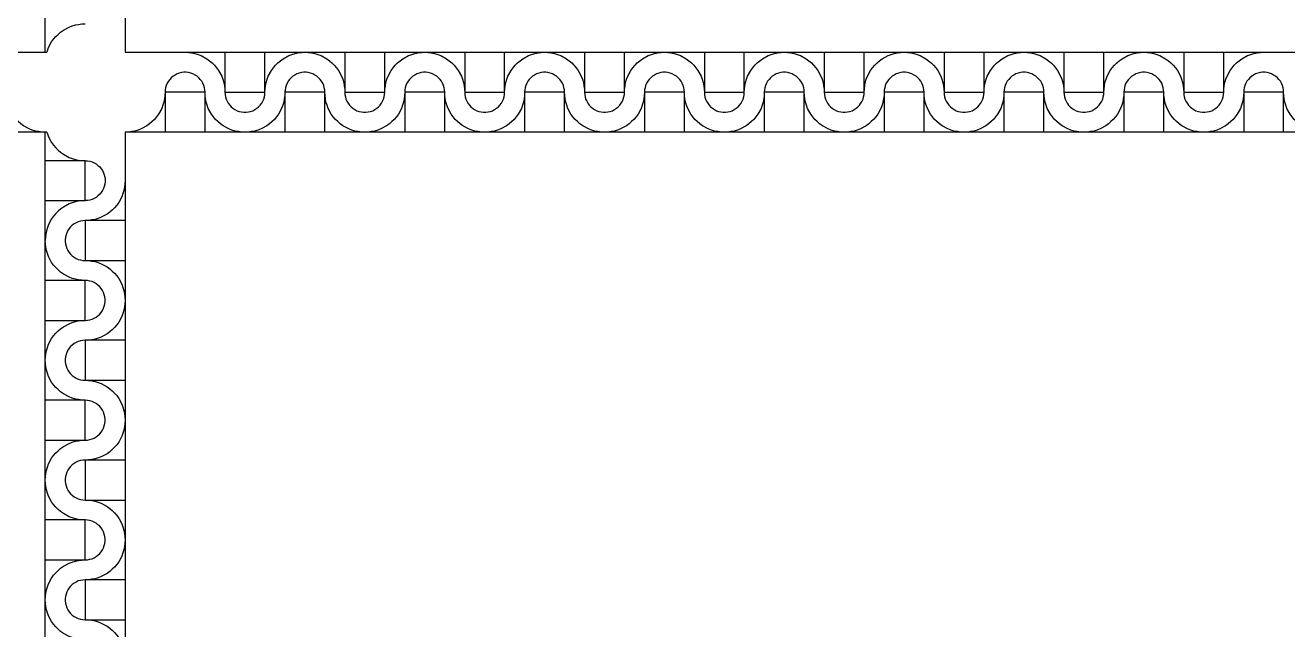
# Model space of a CAD drawing. Extents: x 190.8 to 267.1, y 124 to 174.8.
# Drawn here: x 228.85 to 231.062, y 153.938 to 154.998 of the extents above; entities that cross this region are included whole.
import ezdxf

# ---------------------------------------------------------------- set-up
doc = ezdxf.new("R2010")
doc.units = 0
doc.header["$MEASUREMENT"] = 0

msp = doc.modelspace()

# ---------------------------------------------------------------- linework, layer by layer
for p, q in [((226.7846, 154.9506), (228.8875, 154.9506)), ((229.0246, 154.9506), (231.1275, 154.9506))]:
    msp.add_line(p, q)
for points in [[(228.8846, 154.9506), (228.8846, 157.0106)], [(231.1275, 157.0106), (229.0246, 157.0106), (229.0246, 154.9506)], [(228.8875, 154.9506), (228.8884, 154.9533), (228.8904, 154.9588), (228.8959, 154.9688), (228.8994, 154.9736), (228.9031, 154.9781), (228.9071, 154.9821), (228.9116, 154.9858), (228.9164, 154.9893), (228.9264, 154.9948), (228.9319, 154.9968), (228.9374, 154.9986), (228.9431, 154.9996), (228.9489, 155.0003), (228.9546, 155.0006)], [(229.1296, 154.9506), (229.1354, 154.9503), (229.1411, 154.9496), (229.1469, 154.9486), (229.1524, 154.9468), (229.1579, 154.9448), (229.1679, 154.9393), (229.1726, 154.9358), (229.1771, 154.9321), (229.1811, 154.9281), (229.1849, 154.9236), (229.1884, 154.9188), (229.1939, 154.9088), (229.1959, 154.9033), (229.1976, 154.8978), (229.1986, 154.8921), (229.1994, 154.8863), (229.1996, 154.8806)], [(229.1996, 154.9506), (229.1996, 154.8806), (229.2696, 154.8806), (229.2696, 154.9506)], [(229.2696, 154.8806), (229.2699, 154.8863), (229.2706, 154.8921), (229.2716, 154.8978), (229.2734, 154.9033), (229.2754, 154.9088), (229.2809, 154.9188), (229.2844, 154.9236), (229.2881, 154.9281), (229.2921, 154.9321), (229.2966, 154.9358), (229.3014, 154.9393), (229.3114, 154.9448), (229.3169, 154.9468), (229.3224, 154.9486), (229.3281, 154.9496), (229.3339, 154.9503), (229.3396, 154.9506)], [(229.3396, 154.9506), (229.3454, 154.9503), (229.3511, 154.9496), (229.3569, 154.9486), (229.3624, 154.9468), (229.3679, 154.9448), (229.3779, 154.9393), (229.3826, 154.9358), (229.3871, 154.9321), (229.3911, 154.9281), (229.3949, 154.9236), (229.3984, 154.9188), (229.4039, 154.9088), (229.4059, 154.9033), (229.4076, 154.8978), (229.4086, 154.8921), (229.4094, 154.8863), (229.4096, 154.8806)], [(229.4096, 154.9506), (229.4096, 154.8806), (229.4796, 154.8806), (229.4796, 154.9506)], [(229.4796, 154.8806), (229.4799, 154.8863), (229.4806, 154.8921), (229.4816, 154.8978), (229.4834, 154.9033), (229.4854, 154.9088), (229.4909, 154.9188), (229.4944, 154.9236), (229.4981, 154.9281), (229.5021, 154.9321), (229.5066, 154.9358), (229.5114, 154.9393), (229.5214, 154.9448), (229.5269, 154.9468), (229.5324, 154.9486), (229.5381, 154.9496), (229.5439, 154.9503), (229.5496, 154.9506)], [(229.5496, 154.9506), (229.5554, 154.9503), (229.5611, 154.9496), (229.5669, 154.9486), (229.5724, 154.9468), (229.5779, 154.9448), (229.5879, 154.9393), (229.5926, 154.9358), (229.5971, 154.9321), (229.6011, 154.9281), (229.6049, 154.9236), (229.6084, 154.9188), (229.6139, 154.9088), (229.6159, 154.9033), (229.6176, 154.8978), (229.6186, 154.8921), (229.6194, 154.8863), (229.6196, 154.8806)], [(229.6196, 154.9506), (229.6196, 154.8806), (229.6896, 154.8806), (229.6896, 154.9506)], [(229.6896, 154.8806), (229.6899, 154.8863), (229.6906, 154.8921), (229.6916, 154.8978), (229.6934, 154.9033), (229.6954, 154.9088), (229.7009, 154.9188), (229.7044, 154.9236), (229.7081, 154.9281), (229.7121, 154.9321), (229.7166, 154.9358), (229.7214, 154.9393), (229.7314, 154.9448), (229.7369, 154.9468), (229.7424, 154.9486), (229.7481, 154.9496), (229.7539, 154.9503), (229.7596, 154.9506)], [(229.7596, 154.9506), (229.7654, 154.9503), (229.7711, 154.9496), (229.7769, 154.9486), (229.7824, 154.9468), (229.7879, 154.9448), (229.7979, 154.9393), (229.8026, 154.9358), (229.8071, 154.9321), (229.8111, 154.9281), (229.8149, 154.9236), (229.8184, 154.9188), (229.8239, 154.9088), (229.8259, 154.9033), (229.8276, 154.8978), (229.8286, 154.8921), (229.8294, 154.8863), (229.8296, 154.8806)], [(229.8296, 154.9506), (229.8296, 154.8806), (229.8996, 154.8806), (229.8996, 154.9506)], [(229.8996, 154.8806), (229.8999, 154.8863), (229.9006, 154.8921), (229.9016, 154.8978), (229.9034, 154.9033), (229.9054, 154.9088), (229.9109, 154.9188), (229.9144, 154.9236), (229.9181, 154.9281), (229.9221, 154.9321), (229.9266, 154.9358), (229.9314, 154.9393), (229.9414, 154.9448), (229.9469, 154.9468), (229.9524, 154.9486), (229.9581, 154.9496), (229.9639, 154.9503), (229.9696, 154.9506)], [(229.9696, 154.9506), (229.9754, 154.9503), (229.9811, 154.9496), (229.9869, 154.9486), (229.9924, 154.9468), (229.9979, 154.9448), (230.0079, 154.9393), (230.0126, 154.9358), (230.0171, 154.9321), (230.0211, 154.9281), (230.0249, 154.9236), (230.0284, 154.9188), (230.0339, 154.9088), (230.0359, 154.9033), (230.0376, 154.8978), (230.0386, 154.8921), (230.0394, 154.8863), (230.0396, 154.8806)], [(230.0396, 154.9506), (230.0396, 154.8806), (230.1096, 154.8806), (230.1096, 154.9506)], [(230.1096, 154.8806), (230.1099, 154.8863), (230.1106, 154.8921), (230.1116, 154.8978), (230.1134, 154.9033), (230.1154, 154.9088), (230.1209, 154.9188), (230.1244, 154.9236), (230.1281, 154.9281), (230.1321, 154.9321), (230.1366, 154.9358), (230.1414, 154.9393), (230.1514, 154.9448), (230.1569, 154.9468), (230.1624, 154.9486), (230.1681, 154.9496), (230.1739, 154.9503), (230.1796, 154.9506)], [(230.1796, 154.9506), (230.1854, 154.9503), (230.1911, 154.9496), (230.1969, 154.9486), (230.2024, 154.9468), (230.2079, 154.9448), (230.2179, 154.9393), (230.2226, 154.9358), (230.2271, 154.9321), (230.2311, 154.9281), (230.2349, 154.9236), (230.2384, 154.9188), (230.2439, 154.9088), (230.2459, 154.9033), (230.2476, 154.8978), (230.2486, 154.8921), (230.2494, 154.8863), (230.2496, 154.8806)], [(230.2496, 154.9506), (230.2496, 154.8806), (230.3196, 154.8806), (230.3196, 154.9506)], [(230.3196, 154.8806), (230.3199, 154.8863), (230.3206, 154.8921), (230.3216, 154.8978), (230.3234, 154.9033), (230.3254, 154.9088), (230.3309, 154.9188), (230.3344, 154.9236), (230.3381, 154.9281), (230.3421, 154.9321), (230.3466, 154.9358), (230.3514, 154.9393), (230.3614, 154.9448), (230.3669, 154.9468), (230.3724, 154.9486), (230.3781, 154.9496), (230.3839, 154.9503), (230.3896, 154.9506)], [(230.3896, 154.9506), (230.3954, 154.9503), (230.4011, 154.9496), (230.4069, 154.9486), (230.4124, 154.9468), (230.4179, 154.9448), (230.4279, 154.9393), (230.4326, 154.9358), (230.4371, 154.9321), (230.4411, 154.9281), (230.4449, 154.9236), (230.4484, 154.9188), (230.4539, 154.9088), (230.4559, 154.9033), (230.4576, 154.8978), (230.4586, 154.8921), (230.4594, 154.8863), (230.4596, 154.8806)], [(230.4596, 154.9506), (230.4596, 154.8806), (230.5296, 154.8806), (230.5296, 154.9506)], [(230.5296, 154.8806), (230.5299, 154.8863), (230.5306, 154.8921), (230.5316, 154.8978), (230.5334, 154.9033), (230.5354, 154.9088), (230.5409, 154.9188), (230.5444, 154.9236), (230.5481, 154.9281), (230.5521, 154.9321), (230.5566, 154.9358), (230.5614, 154.9393), (230.5714, 154.9448), (230.5769, 154.9468), (230.5824, 154.9486), (230.5881, 154.9496), (230.5939, 154.9503), (230.5996, 154.9506)], [(230.5996, 154.9506), (230.6054, 154.9503), (230.6111, 154.9496), (230.6169, 154.9486), (230.6224, 154.9468), (230.6279, 154.9448), (230.6379, 154.9393), (230.6426, 154.9358), (230.6471, 154.9321), (230.6511, 154.9281), (230.6549, 154.9236), (230.6584, 154.9188), (230.6639, 154.9088), (230.6659, 154.9033), (230.6676, 154.8978), (230.6686, 154.8921), (230.6694, 154.8863), (230.6696, 154.8806)], [(230.6696, 154.9506), (230.6696, 154.8806), (230.7396, 154.8806), (230.7396, 154.9506)], [(230.7396, 154.8806), (230.7399, 154.8863), (230.7406, 154.8921), (230.7416, 154.8978), (230.7434, 154.9033), (230.7454, 154.9088), (230.7509, 154.9188), (230.7544, 154.9236), (230.7581, 154.9281), (230.7621, 154.9321), (230.7666, 154.9358), (230.7714, 154.9393), (230.7814, 154.9448), (230.7869, 154.9468), (230.7924, 154.9486), (230.7981, 154.9496), (230.8039, 154.9503), (230.8096, 154.9506)], [(230.8096, 154.9506), (230.8154, 154.9503), (230.8211, 154.9496), (230.8269, 154.9486), (230.8324, 154.9468), (230.8379, 154.9448), (230.8479, 154.9393), (230.8526, 154.9358), (230.8571, 154.9321), (230.8611, 154.9281), (230.8649, 154.9236), (230.8684, 154.9188), (230.8739, 154.9088), (230.8759, 154.9033), (230.8776, 154.8978), (230.8786, 154.8921), (230.8794, 154.8863), (230.8796, 154.8806)], [(230.8796, 154.9506), (230.8796, 154.8806), (230.9496, 154.8806), (230.9496, 154.9506)], [(230.9496, 154.8806), (230.9499, 154.8863), (230.9506, 154.8921), (230.9516, 154.8978), (230.9534, 154.9033), (230.9554, 154.9088), (230.9609, 154.9188), (230.9644, 154.9236), (230.9681, 154.9281), (230.9721, 154.9321), (230.9766, 154.9358), (230.9814, 154.9393), (230.9914, 154.9448), (230.9969, 154.9468), (231.0024, 154.9486), (231.0081, 154.9496), (231.0139, 154.9503), (231.0196, 154.9506)], [(229.1646, 154.8806), (229.1644, 154.8846), (229.1636, 154.8886), (229.1626, 154.8926), (229.1609, 154.8963), (229.1589, 154.8998), (229.1564, 154.9031), (229.1536, 154.9061), (229.1506, 154.9086), (229.1471, 154.9108), (229.1434, 154.9128), (229.1396, 154.9141), (229.1356, 154.9151), (229.1316, 154.9156), (229.1276, 154.9156), (229.1236, 154.9151), (229.1196, 154.9141), (229.1156, 154.9128), (229.1121, 154.9108), (229.1086, 154.9086), (229.1056, 154.9061), (229.1029, 154.9031), (229.1004, 154.8998), (229.0984, 154.8963), (229.0966, 154.8926), (229.0956, 154.8886), (229.0949, 154.8846), (229.0946, 154.8806)], [(229.3746, 154.8806), (229.3744, 154.8846), (229.3736, 154.8886), (229.3726, 154.8926), (229.3709, 154.8963), (229.3689, 154.8998), (229.3664, 154.9031), (229.3636, 154.9061), (229.3606, 154.9086), (229.3571, 154.9108), (229.3534, 154.9128), (229.3496, 154.9141), (229.3456, 154.9151), (229.3416, 154.9156), (229.3376, 154.9156), (229.3336, 154.9151), (229.3296, 154.9141), (229.3256, 154.9128), (229.3221, 154.9108), (229.3186, 154.9086), (229.3156, 154.9061), (229.3129, 154.9031), (229.3104, 154.8998), (229.3084, 154.8963), (229.3066, 154.8926), (229.3056, 154.8886), (229.3049, 154.8846), (229.3046, 154.8806)], [(229.5846, 154.8806), (229.5844, 154.8846), (229.5836, 154.8886), (229.5826, 154.8926), (229.5809, 154.8963), (229.5789, 154.8998), (229.5764, 154.9031), (229.5736, 154.9061), (229.5706, 154.9086), (229.5671, 154.9108), (229.5634, 154.9128), (229.5596, 154.9141), (229.5556, 154.9151), (229.5516, 154.9156), (229.5476, 154.9156), (229.5436, 154.9151), (229.5396, 154.9141), (229.5356, 154.9128), (229.5321, 154.9108), (229.5286, 154.9086), (229.5256, 154.9061), (229.5229, 154.9031), (229.5204, 154.8998), (229.5184, 154.8963), (229.5166, 154.8926), (229.5156, 154.8886), (229.5149, 154.8846), (229.5146, 154.8806)], [(229.7946, 154.8806), (229.7944, 154.8846), (229.7936, 154.8886), (229.7926, 154.8926), (229.7909, 154.8963), (229.7889, 154.8998), (229.7864, 154.9031), (229.7836, 154.9061), (229.7806, 154.9086), (229.7771, 154.9108), (229.7734, 154.9128), (229.7696, 154.9141), (229.7656, 154.9151), (229.7616, 154.9156), (229.7576, 154.9156), (229.7536, 154.9151), (229.7496, 154.9141), (229.7456, 154.9128), (229.7421, 154.9108), (229.7386, 154.9086), (229.7356, 154.9061), (229.7329, 154.9031), (229.7304, 154.8998), (229.7284, 154.8963), (229.7266, 154.8926), (229.7256, 154.8886), (229.7249, 154.8846), (229.7246, 154.8806)], [(230.0046, 154.8806), (230.0044, 154.8846), (230.0036, 154.8886), (230.0026, 154.8926), (230.0009, 154.8963), (229.9989, 154.8998), (229.9964, 154.9031), (229.9936, 154.9061), (229.9906, 154.9086), (229.9871, 154.9108), (229.9834, 154.9128), (229.9796, 154.9141), (229.9756, 154.9151), (229.9716, 154.9156), (229.9676, 154.9156), (229.9636, 154.9151), (229.9596, 154.9141), (229.9556, 154.9128), (229.9521, 154.9108), (229.9486, 154.9086), (229.9456, 154.9061), (229.9429, 154.9031), (229.9404, 154.8998), (229.9384, 154.8963), (229.9366, 154.8926), (229.9356, 154.8886), (229.9349, 154.8846), (229.9346, 154.8806)], [(230.2146, 154.8806), (230.2144, 154.8846), (230.2136, 154.8886), (230.2126, 154.8926), (230.2109, 154.8963), (230.2089, 154.8998), (230.2064, 154.9031), (230.2036, 154.9061), (230.2006, 154.9086), (230.1971, 154.9108), (230.1934, 154.9128), (230.1896, 154.9141), (230.1856, 154.9151), (230.1816, 154.9156), (230.1776, 154.9156), (230.1736, 154.9151), (230.1696, 154.9141), (230.1656, 154.9128), (230.1621, 154.9108), (230.1586, 154.9086), (230.1556, 154.9061), (230.1529, 154.9031), (230.1504, 154.8998), (230.1484, 154.8963), (230.1466, 154.8926), (230.1456, 154.8886), (230.1449, 154.8846), (230.1446, 154.8806)], [(230.4246, 154.8806), (230.4244, 154.8846), (230.4236, 154.8886), (230.4226, 154.8926), (230.4209, 154.8963), (230.4189, 154.8998), (230.4164, 154.9031), (230.4136, 154.9061), (230.4106, 154.9086), (230.4071, 154.9108), (230.4034, 154.9128), (230.3996, 154.9141), (230.3956, 154.9151), (230.3916, 154.9156), (230.3876, 154.9156), (230.3836, 154.9151), (230.3796, 154.9141), (230.3756, 154.9128), (230.3721, 154.9108), (230.3686, 154.9086), (230.3656, 154.9061), (230.3629, 154.9031), (230.3604, 154.8998), (230.3584, 154.8963), (230.3566, 154.8926), (230.3556, 154.8886), (230.3549, 154.8846), (230.3546, 154.8806)], [(230.6346, 154.8806), (230.6344, 154.8846), (230.6336, 154.8886), (230.6326, 154.8926), (230.6309, 154.8963), (230.6289, 154.8998), (230.6264, 154.9031), (230.6236, 154.9061), (230.6206, 154.9086), (230.6171, 154.9108), (230.6134, 154.9128), (230.6096, 154.9141), (230.6056, 154.9151), (230.6016, 154.9156), (230.5976, 154.9156), (230.5936, 154.9151), (230.5896, 154.9141), (230.5856, 154.9128), (230.5821, 154.9108), (230.5786, 154.9086), (230.5756, 154.9061), (230.5729, 154.9031), (230.5704, 154.8998), (230.5684, 154.8963), (230.5666, 154.8926), (230.5656, 154.8886), (230.5649, 154.8846), (230.5646, 154.8806)], [(230.8446, 154.8806), (230.8444, 154.8846), (230.8436, 154.8886), (230.8426, 154.8926), (230.8409, 154.8963), (230.8389, 154.8998), (230.8364, 154.9031), (230.8336, 154.9061), (230.8306, 154.9086), (230.8271, 154.9108), (230.8234, 154.9128), (230.8196, 154.9141), (230.8156, 154.9151), (230.8116, 154.9156), (230.8076, 154.9156), (230.8036, 154.9151), (230.7996, 154.9141), (230.7956, 154.9128), (230.7921, 154.9108), (230.7886, 154.9086), (230.7856, 154.9061), (230.7829, 154.9031), (230.7804, 154.8998), (230.7784, 154.8963), (230.7766, 154.8926), (230.7756, 154.8886), (230.7749, 154.8846), (230.7746, 154.8806)], [(231.0546, 154.8806), (231.0544, 154.8846), (231.0536, 154.8886), (231.0526, 154.8926), (231.0509, 154.8963), (231.0489, 154.8998), (231.0464, 154.9031), (231.0436, 154.9061), (231.0406, 154.9086), (231.0371, 154.9108), (231.0334, 154.9128), (231.0296, 154.9141), (231.0256, 154.9151), (231.0216, 154.9156), (231.0176, 154.9156), (231.0136, 154.9151), (231.0096, 154.9141), (231.0056, 154.9128), (231.0021, 154.9108), (230.9986, 154.9086), (230.9956, 154.9061), (230.9929, 154.9031), (230.9904, 154.8998), (230.9884, 154.8963), (230.9866, 154.8926), (230.9856, 154.8886), (230.9849, 154.8846), (230.9846, 154.8806)], [(228.8846, 154.8106), (228.8789, 154.8108), (228.8731, 154.8116), (228.8674, 154.8126), (228.8619, 154.8143), (228.8564, 154.8163), (228.8464, 154.8218), (228.8416, 154.8253), (228.8371, 154.8291), (228.8331, 154.8331), (228.8294, 154.8376), (228.8259, 154.8423), (228.8204, 154.8523), (228.8184, 154.8578), (228.8166, 154.8633), (228.8156, 154.8691), (228.8149, 154.8748), (228.8146, 154.8806)], [(229.0946, 154.8806), (229.0944, 154.8748), (229.0936, 154.8691), (229.0926, 154.8633), (229.0909, 154.8578), (229.0889, 154.8523), (229.0834, 154.8423), (229.0799, 154.8376), (229.0761, 154.8331), (229.0721, 154.8291), (229.0676, 154.8253), (229.0629, 154.8218), (229.0529, 154.8163), (229.0474, 154.8143), (229.0419, 154.8126), (229.0361, 154.8116), (229.0304, 154.8108), (229.0246, 154.8106)], [(229.1646, 154.8106), (229.1646, 154.8806), (229.0946, 154.8806), (229.0946, 154.8106)], [(229.2346, 154.8106), (229.2289, 154.8108), (229.2231, 154.8116), (229.2174, 154.8126), (229.2119, 154.8143), (229.2064, 154.8163), (229.1964, 154.8218), (229.1916, 154.8253), (229.1871, 154.8291), (229.1831, 154.8331), (229.1794, 154.8376), (229.1759, 154.8423), (229.1704, 154.8523), (229.1684, 154.8578), (229.1666, 154.8633), (229.1656, 154.8691), (229.1649, 154.8748), (229.1646, 154.8806)], [(229.1996, 154.8806), (229.1999, 154.8766), (229.2006, 154.8726), (229.2016, 154.8686), (229.2034, 154.8648), (229.2054, 154.8613), (229.2079, 154.8581), (229.2106, 154.8551), (229.2136, 154.8526), (229.2171, 154.8503), (229.2209, 154.8483), (229.2246, 154.8471), (229.2286, 154.8461), (229.2326, 154.8456), (229.2366, 154.8456), (229.2406, 154.8461), (229.2446, 154.8471), (229.2486, 154.8483), (229.2521, 154.8503), (229.2556, 154.8526), (229.2586, 154.8551), (229.2614, 154.8581), (229.2639, 154.8613), (229.2659, 154.8648), (229.2676, 154.8686), (229.2686, 154.8726), (229.2694, 154.8766), (229.2696, 154.8806)], [(229.3046, 154.8806), (229.3044, 154.8748), (229.3036, 154.8691), (229.3026, 154.8633), (229.3009, 154.8578), (229.2989, 154.8523), (229.2934, 154.8423), (229.2899, 154.8376), (229.2861, 154.8331), (229.2821, 154.8291), (229.2776, 154.8253), (229.2729, 154.8218), (229.2629, 154.8163), (229.2574, 154.8143), (229.2519, 154.8126), (229.2461, 154.8116), (229.2404, 154.8108), (229.2346, 154.8106)], [(229.3746, 154.8106), (229.3746, 154.8806), (229.3046, 154.8806), (229.3046, 154.8106)], [(229.4446, 154.8106), (229.4389, 154.8108), (229.4331, 154.8116), (229.4274, 154.8126), (229.4219, 154.8143), (229.4164, 154.8163), (229.4064, 154.8218), (229.4016, 154.8253), (229.3971, 154.8291), (229.3931, 154.8331), (229.3894, 154.8376), (229.3859, 154.8423), (229.3804, 154.8523), (229.3784, 154.8578), (229.3766, 154.8633), (229.3756, 154.8691), (229.3749, 154.8748), (229.3746, 154.8806)], [(229.4096, 154.8806), (229.4099, 154.8766), (229.4106, 154.8726), (229.4116, 154.8686), (229.4134, 154.8648), (229.4154, 154.8613), (229.4179, 154.8581), (229.4206, 154.8551), (229.4236, 154.8526), (229.4271, 154.8503), (229.4309, 154.8483), (229.4346, 154.8471), (229.4386, 154.8461), (229.4426, 154.8456), (229.4466, 154.8456), (229.4506, 154.8461), (229.4546, 154.8471), (229.4586, 154.8483), (229.4621, 154.8503), (229.4656, 154.8526), (229.4686, 154.8551), (229.4714, 154.8581), (229.4739, 154.8613), (229.4759, 154.8648), (229.4776, 154.8686), (229.4786, 154.8726), (229.4794, 154.8766), (229.4796, 154.8806)], [(229.5146, 154.8806), (229.5144, 154.8748), (229.5136, 154.8691), (229.5126, 154.8633), (229.5109, 154.8578), (229.5089, 154.8523), (229.5034, 154.8423), (229.4999, 154.8376), (229.4961, 154.8331), (229.4921, 154.8291), (229.4876, 154.8253), (229.4829, 154.8218), (229.4729, 154.8163), (229.4674, 154.8143), (229.4619, 154.8126), (229.4561, 154.8116), (229.4504, 154.8108), (229.4446, 154.8106)], [(229.5846, 154.8106), (229.5846, 154.8806), (229.5146, 154.8806), (229.5146, 154.8106)], [(229.6546, 154.8106), (229.6489, 154.8108), (229.6431, 154.8116), (229.6374, 154.8126), (229.6319, 154.8143), (229.6264, 154.8163), (229.6164, 154.8218), (229.6116, 154.8253), (229.6071, 154.8291), (229.6031, 154.8331), (229.5994, 154.8376), (229.5959, 154.8423), (229.5904, 154.8523), (229.5884, 154.8578), (229.5866, 154.8633), (229.5856, 154.8691), (229.5849, 154.8748), (229.5846, 154.8806)], [(229.6196, 154.8806), (229.6199, 154.8766), (229.6206, 154.8726), (229.6216, 154.8686), (229.6234, 154.8648), (229.6254, 154.8613), (229.6279, 154.8581), (229.6306, 154.8551), (229.6336, 154.8526), (229.6371, 154.8503), (229.6409, 154.8483), (229.6446, 154.8471), (229.6486, 154.8461), (229.6526, 154.8456), (229.6566, 154.8456), (229.6606, 154.8461), (229.6646, 154.8471), (229.6686, 154.8483), (229.6721, 154.8503), (229.6756, 154.8526), (229.6786, 154.8551), (229.6814, 154.8581), (229.6839, 154.8613), (229.6859, 154.8648), (229.6876, 154.8686), (229.6886, 154.8726), (229.6894, 154.8766), (229.6896, 154.8806)], [(229.7246, 154.8806), (229.7244, 154.8748), (229.7236, 154.8691), (229.7226, 154.8633), (229.7209, 154.8578), (229.7189, 154.8523), (229.7134, 154.8423), (229.7099, 154.8376), (229.7061, 154.8331), (229.7021, 154.8291), (229.6976, 154.8253), (229.6929, 154.8218), (229.6829, 154.8163), (229.6774, 154.8143), (229.6719, 154.8126), (229.6661, 154.8116), (229.6604, 154.8108), (229.6546, 154.8106)], [(229.7946, 154.8106), (229.7946, 154.8806), (229.7246, 154.8806), (229.7246, 154.8106)], [(229.8646, 154.8106), (229.8589, 154.8108), (229.8531, 154.8116), (229.8474, 154.8126), (229.8419, 154.8143), (229.8364, 154.8163), (229.8264, 154.8218), (229.8216, 154.8253), (229.8171, 154.8291), (229.8131, 154.8331), (229.8094, 154.8376), (229.8059, 154.8423), (229.8004, 154.8523), (229.7984, 154.8578), (229.7966, 154.8633), (229.7956, 154.8691), (229.7949, 154.8748), (229.7946, 154.8806)], [(229.8296, 154.8806), (229.8299, 154.8766), (229.8306, 154.8726), (229.8316, 154.8686), (229.8334, 154.8648), (229.8354, 154.8613), (229.8379, 154.8581), (229.8406, 154.8551), (229.8436, 154.8526), (229.8471, 154.8503), (229.8509, 154.8483), (229.8546, 154.8471), (229.8586, 154.8461), (229.8626, 154.8456), (229.8666, 154.8456), (229.8706, 154.8461), (229.8746, 154.8471), (229.8786, 154.8483), (229.8821, 154.8503), (229.8856, 154.8526), (229.8886, 154.8551), (229.8914, 154.8581), (229.8939, 154.8613), (229.8959, 154.8648), (229.8976, 154.8686), (229.8986, 154.8726), (229.8994, 154.8766), (229.8996, 154.8806)], [(229.9346, 154.8806), (229.9344, 154.8748), (229.9336, 154.8691), (229.9326, 154.8633), (229.9309, 154.8578), (229.9289, 154.8523), (229.9234, 154.8423), (229.9199, 154.8376), (229.9161, 154.8331), (229.9121, 154.8291), (229.9076, 154.8253), (229.9029, 154.8218), (229.8929, 154.8163), (229.8874, 154.8143), (229.8819, 154.8126), (229.8761, 154.8116), (229.8704, 154.8108), (229.8646, 154.8106)], [(230.0046, 154.8106), (230.0046, 154.8806), (229.9346, 154.8806), (229.9346, 154.8106)], [(230.0746, 154.8106), (230.0689, 154.8108), (230.0631, 154.8116), (230.0574, 154.8126), (230.0519, 154.8143), (230.0464, 154.8163), (230.0364, 154.8218), (230.0316, 154.8253), (230.0271, 154.8291), (230.0231, 154.8331), (230.0194, 154.8376), (230.0159, 154.8423), (230.0104, 154.8523), (230.0084, 154.8578), (230.0066, 154.8633), (230.0056, 154.8691), (230.0049, 154.8748), (230.0046, 154.8806)], [(230.0396, 154.8806), (230.0399, 154.8766), (230.0406, 154.8726), (230.0416, 154.8686), (230.0434, 154.8648), (230.0454, 154.8613), (230.0479, 154.8581), (230.0506, 154.8551), (230.0536, 154.8526), (230.0571, 154.8503), (230.0609, 154.8483), (230.0646, 154.8471), (230.0686, 154.8461), (230.0726, 154.8456), (230.0766, 154.8456), (230.0806, 154.8461), (230.0846, 154.8471), (230.0886, 154.8483), (230.0921, 154.8503), (230.0956, 154.8526), (230.0986, 154.8551), (230.1014, 154.8581), (230.1039, 154.8613), (230.1059, 154.8648), (230.1076, 154.8686), (230.1086, 154.8726), (230.1094, 154.8766), (230.1096, 154.8806)], [(230.1446, 154.8806), (230.1444, 154.8748), (230.1436, 154.8691), (230.1426, 154.8633), (230.1409, 154.8578), (230.1389, 154.8523), (230.1334, 154.8423), (230.1299, 154.8376), (230.1261, 154.8331), (230.1221, 154.8291), (230.1176, 154.8253), (230.1129, 154.8218), (230.1029, 154.8163), (230.0974, 154.8143), (230.0919, 154.8126), (230.0861, 154.8116), (230.0804, 154.8108), (230.0746, 154.8106)], [(230.2146, 154.8106), (230.2146, 154.8806), (230.1446, 154.8806), (230.1446, 154.8106)], [(230.2846, 154.8106), (230.2789, 154.8108), (230.2731, 154.8116), (230.2674, 154.8126), (230.2619, 154.8143), (230.2564, 154.8163), (230.2464, 154.8218), (230.2416, 154.8253), (230.2371, 154.8291), (230.2331, 154.8331), (230.2294, 154.8376), (230.2259, 154.8423), (230.2204, 154.8523), (230.2184, 154.8578), (230.2166, 154.8633), (230.2156, 154.8691), (230.2149, 154.8748), (230.2146, 154.8806)], [(230.2496, 154.8806), (230.2499, 154.8766), (230.2506, 154.8726), (230.2516, 154.8686), (230.2534, 154.8648), (230.2554, 154.8613), (230.2579, 154.8581), (230.2606, 154.8551), (230.2636, 154.8526), (230.2671, 154.8503), (230.2709, 154.8483), (230.2746, 154.8471), (230.2786, 154.8461), (230.2826, 154.8456), (230.2866, 154.8456), (230.2906, 154.8461), (230.2946, 154.8471), (230.2986, 154.8483), (230.3021, 154.8503), (230.3056, 154.8526), (230.3086, 154.8551), (230.3114, 154.8581), (230.3139, 154.8613), (230.3159, 154.8648), (230.3176, 154.8686), (230.3186, 154.8726), (230.3194, 154.8766), (230.3196, 154.8806)], [(230.3546, 154.8806), (230.3544, 154.8748), (230.3536, 154.8691), (230.3526, 154.8633), (230.3509, 154.8578), (230.3489, 154.8523), (230.3434, 154.8423), (230.3399, 154.8376), (230.3361, 154.8331), (230.3321, 154.8291), (230.3276, 154.8253), (230.3229, 154.8218), (230.3129, 154.8163), (230.3074, 154.8143), (230.3019, 154.8126), (230.2961, 154.8116), (230.2904, 154.8108), (230.2846, 154.8106)], [(230.4246, 154.8106), (230.4246, 154.8806), (230.3546, 154.8806), (230.3546, 154.8106)], [(230.4946, 154.8106), (230.4889, 154.8108), (230.4831, 154.8116), (230.4774, 154.8126), (230.4719, 154.8143), (230.4664, 154.8163), (230.4564, 154.8218), (230.4516, 154.8253), (230.4471, 154.8291), (230.4431, 154.8331), (230.4394, 154.8376), (230.4359, 154.8423), (230.4304, 154.8523), (230.4284, 154.8578), (230.4266, 154.8633), (230.4256, 154.8691), (230.4249, 154.8748), (230.4246, 154.8806)], [(230.4596, 154.8806), (230.4599, 154.8766), (230.4606, 154.8726), (230.4616, 154.8686), (230.4634, 154.8648), (230.4654, 154.8613), (230.4679, 154.8581), (230.4706, 154.8551), (230.4736, 154.8526), (230.4771, 154.8503), (230.4809, 154.8483), (230.4846, 154.8471), (230.4886, 154.8461), (230.4926, 154.8456), (230.4966, 154.8456), (230.5006, 154.8461), (230.5046, 154.8471), (230.5086, 154.8483), (230.5121, 154.8503), (230.5156, 154.8526), (230.5186, 154.8551), (230.5214, 154.8581), (230.5239, 154.8613), (230.5259, 154.8648), (230.5276, 154.8686), (230.5286, 154.8726), (230.5294, 154.8766), (230.5296, 154.8806)], [(230.5646, 154.8806), (230.5644, 154.8748), (230.5636, 154.8691), (230.5626, 154.8633), (230.5609, 154.8578), (230.5589, 154.8523), (230.5534, 154.8423), (230.5499, 154.8376), (230.5461, 154.8331), (230.5421, 154.8291), (230.5376, 154.8253), (230.5329, 154.8218), (230.5229, 154.8163), (230.5174, 154.8143), (230.5119, 154.8126), (230.5061, 154.8116), (230.5004, 154.8108), (230.4946, 154.8106)], [(230.6346, 154.8106), (230.6346, 154.8806), (230.5646, 154.8806), (230.5646, 154.8106)], [(230.7046, 154.8106), (230.6989, 154.8108), (230.6931, 154.8116), (230.6874, 154.8126), (230.6819, 154.8143), (230.6764, 154.8163), (230.6664, 154.8218), (230.6616, 154.8253), (230.6571, 154.8291), (230.6531, 154.8331), (230.6494, 154.8376), (230.6459, 154.8423), (230.6404, 154.8523), (230.6384, 154.8578), (230.6366, 154.8633), (230.6356, 154.8691), (230.6349, 154.8748), (230.6346, 154.8806)], [(230.6696, 154.8806), (230.6699, 154.8766), (230.6706, 154.8726), (230.6716, 154.8686), (230.6734, 154.8648), (230.6754, 154.8613), (230.6779, 154.8581), (230.6806, 154.8551), (230.6836, 154.8526), (230.6871, 154.8503), (230.6909, 154.8483), (230.6946, 154.8471), (230.6986, 154.8461), (230.7026, 154.8456), (230.7066, 154.8456), (230.7106, 154.8461), (230.7146, 154.8471), (230.7186, 154.8483), (230.7221, 154.8503), (230.7256, 154.8526), (230.7286, 154.8551), (230.7314, 154.8581), (230.7339, 154.8613), (230.7359, 154.8648), (230.7376, 154.8686), (230.7386, 154.8726), (230.7394, 154.8766), (230.7396, 154.8806)], [(230.7746, 154.8806), (230.7744, 154.8748), (230.7736, 154.8691), (230.7726, 154.8633), (230.7709, 154.8578), (230.7689, 154.8523), (230.7634, 154.8423), (230.7599, 154.8376), (230.7561, 154.8331), (230.7521, 154.8291), (230.7476, 154.8253), (230.7429, 154.8218), (230.7329, 154.8163), (230.7274, 154.8143), (230.7219, 154.8126), (230.7161, 154.8116), (230.7104, 154.8108), (230.7046, 154.8106)], [(230.8446, 154.8106), (230.8446, 154.8806), (230.7746, 154.8806), (230.7746, 154.8106)], [(230.9146, 154.8106), (230.9089, 154.8108), (230.9031, 154.8116), (230.8974, 154.8126), (230.8919, 154.8143), (230.8864, 154.8163), (230.8764, 154.8218), (230.8716, 154.8253), (230.8671, 154.8291), (230.8631, 154.8331), (230.8594, 154.8376), (230.8559, 154.8423), (230.8504, 154.8523), (230.8484, 154.8578), (230.8466, 154.8633), (230.8456, 154.8691), (230.8449, 154.8748), (230.8446, 154.8806)], [(230.8796, 154.8806), (230.8799, 154.8766), (230.8806, 154.8726), (230.8816, 154.8686), (230.8834, 154.8648), (230.8854, 154.8613), (230.8879, 154.8581), (230.8906, 154.8551), (230.8936, 154.8526), (230.8971, 154.8503), (230.9009, 154.8483), (230.9046, 154.8471), (230.9086, 154.8461), (230.9126, 154.8456), (230.9166, 154.8456), (230.9206, 154.8461), (230.9246, 154.8471), (230.9286, 154.8483), (230.9321, 154.8503), (230.9356, 154.8526), (230.9386, 154.8551), (230.9414, 154.8581), (230.9439, 154.8613), (230.9459, 154.8648), (230.9476, 154.8686), (230.9486, 154.8726), (230.9494, 154.8766), (230.9496, 154.8806)], [(230.9846, 154.8806), (230.9844, 154.8748), (230.9836, 154.8691), (230.9826, 154.8633), (230.9809, 154.8578), (230.9789, 154.8523), (230.9734, 154.8423), (230.9699, 154.8376), (230.9661, 154.8331), (230.9621, 154.8291), (230.9576, 154.8253), (230.9529, 154.8218), (230.9429, 154.8163), (230.9374, 154.8143), (230.9319, 154.8126), (230.9261, 154.8116), (230.9204, 154.8108), (230.9146, 154.8106)], [(231.0546, 154.8106), (231.0546, 154.8806), (230.9846, 154.8806), (230.9846, 154.8106)], [(231.1246, 154.8106), (231.1189, 154.8108), (231.1131, 154.8116), (231.1074, 154.8126), (231.1019, 154.8143), (231.0964, 154.8163), (231.0864, 154.8218), (231.0816, 154.8253), (231.0771, 154.8291), (231.0731, 154.8331), (231.0694, 154.8376), (231.0659, 154.8423), (231.0604, 154.8523), (231.0584, 154.8578), (231.0566, 154.8633), (231.0556, 154.8691), (231.0549, 154.8748), (231.0546, 154.8806)], [(228.8875, 154.8106), (226.7846, 154.8106), (226.7846, 152.7506)], [(228.8846, 152.7506), (228.8846, 154.8106)], [(228.8875, 154.8106), (228.8884, 154.8078), (228.8904, 154.8023), (228.8959, 154.7923), (228.8994, 154.7876), (228.9031, 154.7831), (228.9071, 154.7791), (228.9116, 154.7753), (228.9164, 154.7718), (228.9264, 154.7663), (228.9319, 154.7643), (228.9374, 154.7626), (228.9431, 154.7616), (228.9489, 154.7608), (228.9546, 154.7606)], [(231.1275, 154.8106), (229.0246, 154.8106), (229.0246, 152.7506)], [(228.8846, 154.6906), (228.9546, 154.6906), (228.9546, 154.7606), (228.8846, 154.7606)], [(228.9546, 154.7606), (228.9586, 154.7603), (228.9626, 154.7596), (228.9666, 154.7586), (228.9704, 154.7568), (228.9739, 154.7548), (228.9771, 154.7523), (228.9801, 154.7496), (228.9826, 154.7466), (228.9849, 154.7431), (228.9869, 154.7393), (228.9881, 154.7356), (228.9891, 154.7316), (228.9896, 154.7276), (228.9896, 154.7236), (228.9891, 154.7196), (228.9881, 154.7156), (228.9869, 154.7116), (228.9849, 154.7081), (228.9826, 154.7046), (228.9801, 154.7016), (228.9771, 154.6988), (228.9739, 154.6963), (228.9704, 154.6943), (228.9666, 154.6926), (228.9626, 154.6916), (228.9586, 154.6908), (228.9546, 154.6906)], [(229.0246, 154.7256), (229.0244, 154.7198), (229.0236, 154.7141), (229.0226, 154.7083), (229.0209, 154.7028), (229.0189, 154.6973), (229.0134, 154.6873), (229.0099, 154.6826), (229.0061, 154.6781), (229.0021, 154.6741), (228.9976, 154.6703), (228.9929, 154.6668), (228.9829, 154.6613), (228.9774, 154.6593), (228.9719, 154.6576), (228.9661, 154.6566), (228.9604, 154.6558), (228.9546, 154.6556)], [(228.9546, 154.6906), (228.9489, 154.6903), (228.9431, 154.6896), (228.9374, 154.6886), (228.9319, 154.6868), (228.9264, 154.6848), (228.9164, 154.6793), (228.9116, 154.6758), (228.9071, 154.6721), (228.9031, 154.6681), (228.8994, 154.6636), (228.8959, 154.6588), (228.8904, 154.6488), (228.8884, 154.6433), (228.8866, 154.6378), (228.8856, 154.6321), (228.8849, 154.6263), (228.8846, 154.6206)], [(228.9546, 154.6556), (228.9506, 154.6553), (228.9466, 154.6546), (228.9426, 154.6536), (228.9389, 154.6518), (228.9354, 154.6498), (228.9321, 154.6473), (228.9291, 154.6446), (228.9266, 154.6416), (228.9244, 154.6381), (228.9224, 154.6343), (228.9211, 154.6306), (228.9201, 154.6266), (228.9196, 154.6226), (228.9196, 154.6186), (228.9201, 154.6146), (228.9211, 154.6106), (228.9224, 154.6066), (228.9244, 154.6031), (228.9266, 154.5996), (228.9291, 154.5966), (228.9321, 154.5938), (228.9354, 154.5913), (228.9389, 154.5893), (228.9426, 154.5876), (228.9466, 154.5866), (228.9506, 154.5858), (228.9546, 154.5856)], [(229.0246, 154.6556), (228.9546, 154.6556), (228.9546, 154.5856), (229.0246, 154.5856)], [(228.9546, 154.5506), (228.9489, 154.5508), (228.9431, 154.5516), (228.9374, 154.5526), (228.9319, 154.5543), (228.9264, 154.5563), (228.9164, 154.5618), (228.9116, 154.5653), (228.9071, 154.5691), (228.9031, 154.5731), (228.8994, 154.5776), (228.8959, 154.5823), (228.8904, 154.5923), (228.8884, 154.5978), (228.8866, 154.6033), (228.8856, 154.6091), (228.8849, 154.6148), (228.8846, 154.6206)], [(228.9546, 154.5856), (228.9604, 154.5853), (228.9661, 154.5846), (228.9719, 154.5836), (228.9774, 154.5818), (228.9829, 154.5798), (228.9929, 154.5743), (228.9976, 154.5708), (229.0021, 154.5671), (229.0061, 154.5631), (229.0099, 154.5586), (229.0134, 154.5538), (229.0189, 154.5438), (229.0209, 154.5383), (229.0226, 154.5328), (229.0236, 154.5271), (229.0244, 154.5213), (229.0246, 154.5156)], [(228.8846, 154.4806), (228.9546, 154.4806), (228.9546, 154.5506), (228.8846, 154.5506)], [(228.9546, 154.4806), (228.9586, 154.4808), (228.9626, 154.4816), (228.9666, 154.4826), (228.9704, 154.4843), (228.9739, 154.4863), (228.9771, 154.4888), (228.9801, 154.4916), (228.9826, 154.4946), (228.9849, 154.4981), (228.9869, 154.5018), (228.9881, 154.5056), (228.9891, 154.5096), (228.9896, 154.5136), (228.9896, 154.5176), (228.9891, 154.5216), (228.9881, 154.5256), (228.9869, 154.5296), (228.9849, 154.5331), (228.9826, 154.5366), (228.9801, 154.5396), (228.9771, 154.5423), (228.9739, 154.5448), (228.9704, 154.5468), (228.9666, 154.5486), (228.9626, 154.5496), (228.9586, 154.5503), (228.9546, 154.5506)], [(229.0246, 154.5156), (229.0244, 154.5098), (229.0236, 154.5041), (229.0226, 154.4983), (229.0209, 154.4928), (229.0189, 154.4873), (229.0134, 154.4773), (229.0099, 154.4726), (229.0061, 154.4681), (229.0021, 154.4641), (228.9976, 154.4603), (228.9929, 154.4568), (228.9829, 154.4513), (228.9774, 154.4493), (228.9719, 154.4476), (228.9661, 154.4466), (228.9604, 154.4458), (228.9546, 154.4456)], [(228.8846, 154.4106), (228.8849, 154.4163), (228.8856, 154.4221), (228.8866, 154.4278), (228.8884, 154.4333), (228.8904, 154.4388), (228.8959, 154.4488), (228.8994, 154.4536), (228.9031, 154.4581), (228.9071, 154.4621), (228.9116, 154.4658), (228.9164, 154.4693), (228.9264, 154.4748), (228.9319, 154.4768), (228.9374, 154.4786), (228.9431, 154.4796), (228.9489, 154.4803), (228.9546, 154.4806)], [(228.9546, 154.4456), (228.9506, 154.4453), (228.9466, 154.4446), (228.9426, 154.4436), (228.9389, 154.4418), (228.9354, 154.4398), (228.9321, 154.4373), (228.9291, 154.4346), (228.9266, 154.4316), (228.9244, 154.4281), (228.9224, 154.4243), (228.9211, 154.4206), (228.9201, 154.4166), (228.9196, 154.4126), (228.9196, 154.4086), (228.9201, 154.4046), (228.9211, 154.4006), (228.9224, 154.3966), (228.9244, 154.3931), (228.9266, 154.3896), (228.9291, 154.3866), (228.9321, 154.3838), (228.9354, 154.3813), (228.9389, 154.3793), (228.9426, 154.3776), (228.9466, 154.3766), (228.9506, 154.3758), (228.9546, 154.3756)], [(229.0246, 154.4456), (228.9546, 154.4456), (228.9546, 154.3756), (229.0246, 154.3756)], [(228.9546, 154.3406), (228.9489, 154.3408), (228.9431, 154.3416), (228.9374, 154.3426), (228.9319, 154.3443), (228.9264, 154.3463), (228.9164, 154.3518), (228.9116, 154.3553), (228.9071, 154.3591), (228.9031, 154.3631), (228.8994, 154.3676), (228.8959, 154.3723), (228.8904, 154.3823), (228.8884, 154.3878), (228.8866, 154.3933), (228.8856, 154.3991), (228.8849, 154.4048), (228.8846, 154.4106)], [(228.9546, 154.3756), (228.9604, 154.3753), (228.9661, 154.3746), (228.9719, 154.3736), (228.9774, 154.3718), (228.9829, 154.3698), (228.9929, 154.3643), (228.9976, 154.3608), (229.0021, 154.3571), (229.0061, 154.3531), (229.0099, 154.3486), (229.0134, 154.3438), (229.0189, 154.3338), (229.0209, 154.3283), (229.0226, 154.3228), (229.0236, 154.3171), (229.0244, 154.3113), (229.0246, 154.3056)], [(228.8846, 154.2706), (228.9546, 154.2706), (228.9546, 154.3406), (228.8846, 154.3406)], [(228.9546, 154.2706), (228.9586, 154.2708), (228.9626, 154.2716), (228.9666, 154.2726), (228.9704, 154.2743), (228.9739, 154.2763), (228.9771, 154.2788), (228.9801, 154.2816), (228.9826, 154.2846), (228.9849, 154.2881), (228.9869, 154.2918), (228.9881, 154.2956), (228.9891, 154.2996), (228.9896, 154.3036), (228.9896, 154.3076), (228.9891, 154.3116), (228.9881, 154.3156), (228.9869, 154.3196), (228.9849, 154.3231), (228.9826, 154.3266), (228.9801, 154.3296), (228.9771, 154.3323), (228.9739, 154.3348), (228.9704, 154.3368), (228.9666, 154.3386), (228.9626, 154.3396), (228.9586, 154.3403), (228.9546, 154.3406)], [(229.0246, 154.3056), (229.0244, 154.2998), (229.0236, 154.2941), (229.0226, 154.2883), (229.0209, 154.2828), (229.0189, 154.2773), (229.0134, 154.2673), (229.0099, 154.2626), (229.0061, 154.2581), (229.0021, 154.2541), (228.9976, 154.2503), (228.9929, 154.2468), (228.9829, 154.2413), (228.9774, 154.2393), (228.9719, 154.2376), (228.9661, 154.2366), (228.9604, 154.2358), (228.9546, 154.2356)], [(228.8846, 154.2006), (228.8849, 154.2063), (228.8856, 154.2121), (228.8866, 154.2178), (228.8884, 154.2233), (228.8904, 154.2288), (228.8959, 154.2388), (228.8994, 154.2436), (228.9031, 154.2481), (228.9071, 154.2521), (228.9116, 154.2558), (228.9164, 154.2593), (228.9264, 154.2648), (228.9319, 154.2668), (228.9374, 154.2686), (228.9431, 154.2696), (228.9489, 154.2703), (228.9546, 154.2706)], [(228.9546, 154.2356), (228.9506, 154.2353), (228.9466, 154.2346), (228.9426, 154.2336), (228.9389, 154.2318), (228.9354, 154.2298), (228.9321, 154.2273), (228.9291, 154.2246), (228.9266, 154.2216), (228.9244, 154.2181), (228.9224, 154.2143), (228.9211, 154.2106), (228.9201, 154.2066), (228.9196, 154.2026), (228.9196, 154.1986), (228.9201, 154.1946), (228.9211, 154.1906), (228.9224, 154.1866), (228.9244, 154.1831), (228.9266, 154.1796), (228.9291, 154.1766), (228.9321, 154.1738), (228.9354, 154.1713), (228.9389, 154.1693), (228.9426, 154.1676), (228.9466, 154.1666), (228.9506, 154.1658), (228.9546, 154.1656)], [(229.0246, 154.2356), (228.9546, 154.2356), (228.9546, 154.1656), (229.0246, 154.1656)], [(228.9546, 154.1306), (228.9489, 154.1308), (228.9431, 154.1316), (228.9374, 154.1326), (228.9319, 154.1343), (228.9264, 154.1363), (228.9164, 154.1418), (228.9116, 154.1453), (228.9071, 154.1491), (228.9031, 154.1531), (228.8994, 154.1576), (228.8959, 154.1623), (228.8904, 154.1723), (228.8884, 154.1778), (228.8866, 154.1833), (228.8856, 154.1891), (228.8849, 154.1948), (228.8846, 154.2006)], [(228.9546, 154.1656), (228.9604, 154.1653), (228.9661, 154.1646), (228.9719, 154.1636), (228.9774, 154.1618), (228.9829, 154.1598), (228.9929, 154.1543), (228.9976, 154.1508), (229.0021, 154.1471), (229.0061, 154.1431), (229.0099, 154.1386), (229.0134, 154.1338), (229.0189, 154.1238), (229.0209, 154.1183), (229.0226, 154.1128), (229.0236, 154.1071), (229.0244, 154.1013), (229.0246, 154.0956)], [(228.8846, 154.0606), (228.9546, 154.0606), (228.9546, 154.1306), (228.8846, 154.1306)], [(228.9546, 154.0606), (228.9586, 154.0608), (228.9626, 154.0616), (228.9666, 154.0626), (228.9704, 154.0643), (228.9739, 154.0663), (228.9771, 154.0688), (228.9801, 154.0716), (228.9826, 154.0746), (228.9849, 154.0781), (228.9869, 154.0818), (228.9881, 154.0856), (228.9891, 154.0896), (228.9896, 154.0936), (228.9896, 154.0976), (228.9891, 154.1016), (228.9881, 154.1056), (228.9869, 154.1096), (228.9849, 154.1131), (228.9826, 154.1166), (228.9801, 154.1196), (228.9771, 154.1223), (228.9739, 154.1248), (228.9704, 154.1268), (228.9666, 154.1286), (228.9626, 154.1296), (228.9586, 154.1303), (228.9546, 154.1306)], [(229.0246, 154.0956), (229.0244, 154.0898), (229.0236, 154.0841), (229.0226, 154.0783), (229.0209, 154.0728), (229.0189, 154.0673), (229.0134, 154.0573), (229.0099, 154.0526), (229.0061, 154.0481), (229.0021, 154.0441), (228.9976, 154.0403), (228.9929, 154.0368), (228.9829, 154.0313), (228.9774, 154.0293), (228.9719, 154.0276), (228.9661, 154.0266), (228.9604, 154.0258), (228.9546, 154.0256)], [(228.8846, 153.9906), (228.8849, 153.9963), (228.8856, 154.0021), (228.8866, 154.0078), (228.8884, 154.0133), (228.8904, 154.0188), (228.8959, 154.0288), (228.8994, 154.0336), (228.9031, 154.0381), (228.9071, 154.0421), (228.9116, 154.0458), (228.9164, 154.0493), (228.9264, 154.0548), (228.9319, 154.0568), (228.9374, 154.0586), (228.9431, 154.0596), (228.9489, 154.0603), (228.9546, 154.0606)], [(228.9546, 154.0256), (228.9506, 154.0253), (228.9466, 154.0246), (228.9426, 154.0236), (228.9389, 154.0218), (228.9354, 154.0198), (228.9321, 154.0173), (228.9291, 154.0146), (228.9266, 154.0116), (228.9244, 154.0081), (228.9224, 154.0043), (228.9211, 154.0006), (228.9201, 153.9966), (228.9196, 153.9926), (228.9196, 153.9886), (228.9201, 153.9846), (228.9211, 153.9806), (228.9224, 153.9766), (228.9244, 153.9731), (228.9266, 153.9696), (228.9291, 153.9666), (228.9321, 153.9638), (228.9354, 153.9613), (228.9389, 153.9593), (228.9426, 153.9576), (228.9466, 153.9566), (228.9506, 153.9558), (228.9546, 153.9556)], [(229.0246, 154.0256), (228.9546, 154.0256), (228.9546, 153.9556), (229.0246, 153.9556)], [(228.9546, 153.9206), (228.9489, 153.9208), (228.9431, 153.9216), (228.9374, 153.9226), (228.9319, 153.9243), (228.9264, 153.9263), (228.9164, 153.9318), (228.9116, 153.9353), (228.9071, 153.9391), (228.9031, 153.9431), (228.8994, 153.9476), (228.8959, 153.9523), (228.8904, 153.9623), (228.8884, 153.9678), (228.8866, 153.9733), (228.8856, 153.9791), (228.8849, 153.9848), (228.8846, 153.9906)], [(228.9546, 153.9556), (228.9604, 153.9553), (228.9661, 153.9546), (228.9719, 153.9536), (228.9774, 153.9518), (228.9829, 153.9498), (228.9929, 153.9443), (228.9976, 153.9408), (229.0021, 153.9371), (229.0061, 153.9331), (229.0099, 153.9286), (229.0134, 153.9238), (229.0189, 153.9138), (229.0209, 153.9083), (229.0226, 153.9028), (229.0236, 153.8971), (229.0244, 153.8913), (229.0246, 153.8856)]]:
    msp.add_lwpolyline(points)

doc.saveas('drawing.dxf')
